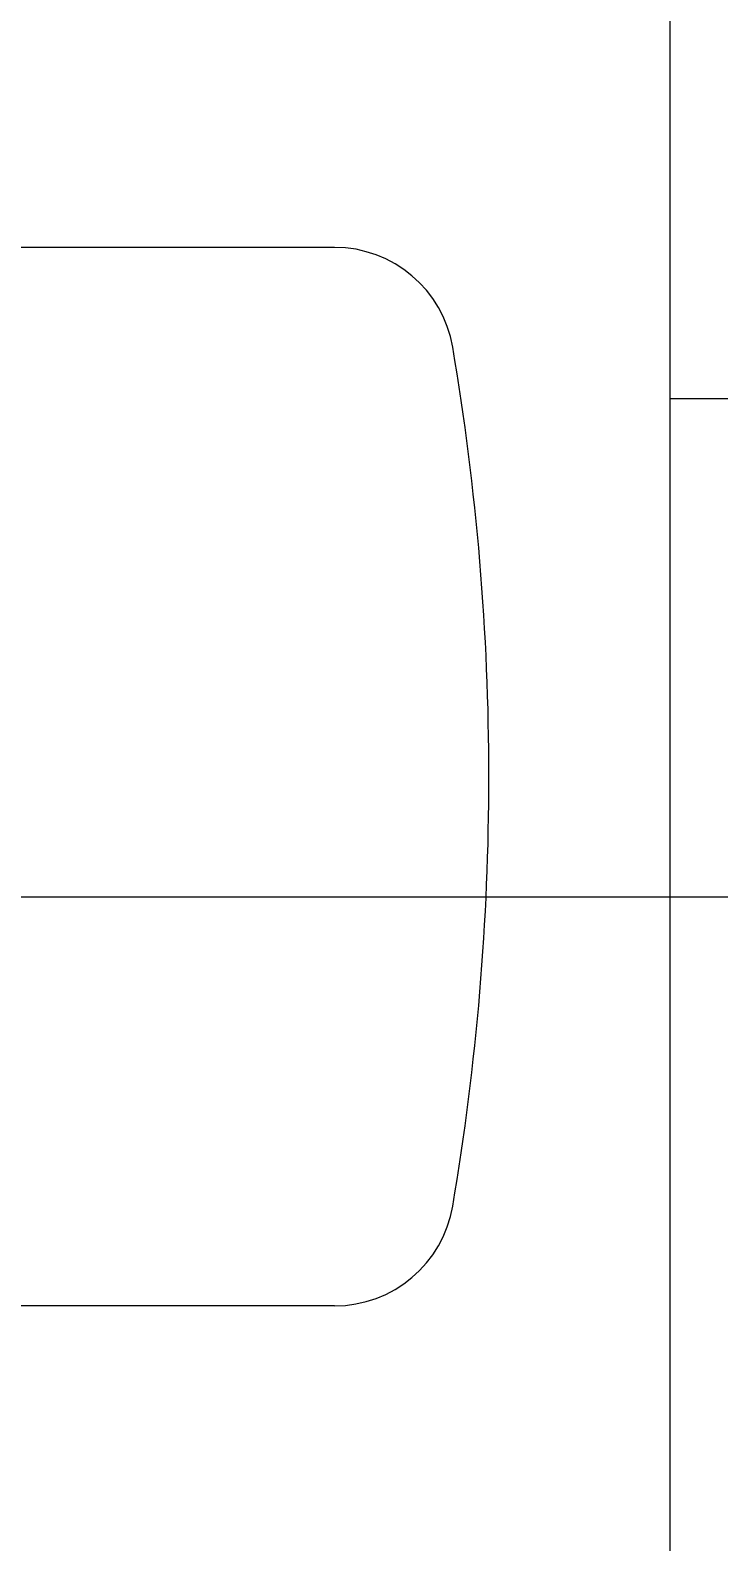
# Model space of a CAD drawing. Header units: inches. Extents: x -246178 to 57169, y -29325 to 19878.
# Drawn here: x 6246 to 6533, y -9269 to -8639 of the extents above; entities that cross this region are included whole.
import ezdxf
from ezdxf import colors
from ezdxf.entities.mleader import LeaderData, LeaderLine
from ezdxf.math import Vec2, Vec3

# ---------------------------------------------------------------- set-up
doc = ezdxf.new("R2010")
doc.units = ezdxf.units.IN
doc.header["$LTSCALE"] = 25
doc.header["$MEASUREMENT"] = 0
doc.linetypes.add('00-Ground Floor$0$HIDDEN', pattern=[9.525, 6.35, -3.175])
doc.linetypes.add('DASHDOT', pattern=[25.4, 12.7, -6.35, 0, -6.35])
doc.layers.get('0').update_dxf_attribs({"color": 8})
for name, color, linetype, lineweight in [('00-Ground Floor$0$Frame', 252, 'Continuous', 9), ('00-Ground Floor$0$LOADING', 253, 'Continuous', 5), ('E-LITE-CLNG-CNDT', 6, 'DASHDOT', 35), ('T-DATA-TEXT @ 100', 2, 'Continuous', 25)]:
    doc.layers.add(name, color=color, linetype=linetype, lineweight=lineweight)
doc.styles.add('DC_Elc_Romans', font='elc_romans.shx', dxfattribs={"width": 0.7})

# ---------------------------------------------------------------- blocks, each defined once
blk = doc.blocks.new('00-Ground Floor$0$GF21043-P')
at = {"color": 0, "linetype": '00-Ground Floor$0$HIDDEN'}
blk.add_line((-0.4, 0.6), (-0.4, 0), dxfattribs=at)
at = {"color": 0}
blk.add_line((-0.8, 0), (0.8, 0), dxfattribs=at)
blk = doc.blocks.new('00-Ground Floor$0$GF21018-P')
at = {"color": 0}
for p, q in [((-0.2207, 0.47563), (-0.2207, 0.0675)), ((0.22049, 0.47563), (0.22049, 0.0675))]:
    blk.add_line(p, q, dxfattribs=at)
for centre, radius, start, end in [((-0.0001, -0.52948), 1.06948, 80.36712, 99.63288), ((-0.1707, 0.47563), 0.05, 99.63288, 180), ((0.17049, 0.47563), 0.05, 0, 80.36712)]:
    blk.add_arc(centre, radius, start, end, dxfattribs=at)
blk = doc.blocks.new('00-Ground Floor$0$A$C3A3B3723')
at = {"color": 254, "linetype": 'Continuous'}
blk.add_line((5457.93, -9000), (9097.93, -9000), dxfattribs=at)
blk = doc.blocks.new('00-Ground Floor$0$A$Ce9e1c4c3')
at = {"layer": '00-Ground Floor$0$Frame'}
blk.add_blockref('00-Ground Floor$0$A$C3A3B3723', (-100000, 0), dxfattribs=at)
blk = doc.blocks.new('00-Ground Floor')
at = {"color": 254}
blk.add_blockref('00-Ground Floor$0$A$Ce9e1c4c3', (100000, 0), dxfattribs=at)
at = {"layer": '00-Ground Floor$0$LOADING', "extrusion": (1.19929e-18, -8.17187e-07, 1), "xscale": 1000.000000000002, "yscale": 1000.000000000002, "zscale": 1000.000000000002, "rotation": 270}
blk.add_blockref('00-Ground Floor$0$GF21043-P', (6512.93, -9192.43, 0.01), dxfattribs=at)
at = {"layer": '00-Ground Floor$0$LOADING', "extrusion": (-7.77426e-06, -8.17011e-07, 1), "xscale": 1000.000000000003, "yscale": 1000.000000000003, "zscale": 1000.000000000003, "rotation": 269.9985892353254}
blk.add_blockref('00-Ground Floor$0$GF21018-P', (5897.55, -8950.05, -0.03), dxfattribs=at)

msp = doc.modelspace()

# ---------------------------------------------------------------- block references
at = {"layer": 'E-LITE-CLNG-CNDT'}
msp.add_blockref('00-Ground Floor', (0, 0), dxfattribs=at)

# ---------------------------------------------------------------- leaders
at = {"layer": 'T-DATA-TEXT @ 100'}
ml = msp.add_multileader_mtext('Standard', dxfattribs=at)
ml.set_content('FIRE ALARM CONTROL PANEL. INTERNAL\\PBATTERIES SHALL BE MAINTAINED OTHERWISE\\PTHE CONTROL PANEL SHALL BE SUPPLIED\\PBY A STANDALONE UPS (15MIN) WITH 1KVA. ', color=256, style='DC_Elc_Romans')
ml.set_leader_properties(color=45)
ml.build(insert=Vec2(0, 0))
ml.multileader.update_dxf_attribs({"dogleg_length": 2, "arrow_head_size": 200, "scale": 100})
ctx = ml.context
ctx.base_point, ctx.scale, ctx.char_height, ctx.arrow_head_size, ctx.landing_gap_size, ctx.plane_origin = Vec3(-1122.83, -6822.44, 0), 100, 200, 200, 200, Vec3(3949.6, 679.07, 0)
ctx.text_align_type = 2
notes = []
notes.append((ctx, [(1, (1, 1, 0), (4363.84, -6822.44, 0), (-1, 0), 200, [(0, [(7152.34, -4747.43, 0)], 0, [])])]))
ctx.mtext.insert, ctx.mtext.alignment, ctx.mtext.flow_direction = Vec3(3963.84, -6689.11, 0), 3, 5
for ctx, leaders in notes:
    for number, flags, end, landing, length, lines in leaders:
        leader = LeaderData()
        leader.index, (leader.has_last_leader_line, leader.has_dogleg_vector, leader.attachment_direction) = number, flags
        leader.last_leader_point, leader.dogleg_vector, leader.dogleg_length = Vec3(end), Vec3(landing), length
        for number, points, colour, breaks in lines:
            line = LeaderLine()
            line.index, line.vertices, line.color, line.breaks = number, Vec3.list(points), colors.encode_raw_color(colour), breaks
            leader.lines.append(line)
        ctx.leaders.append(leader)

doc.saveas('drawing.dxf')
